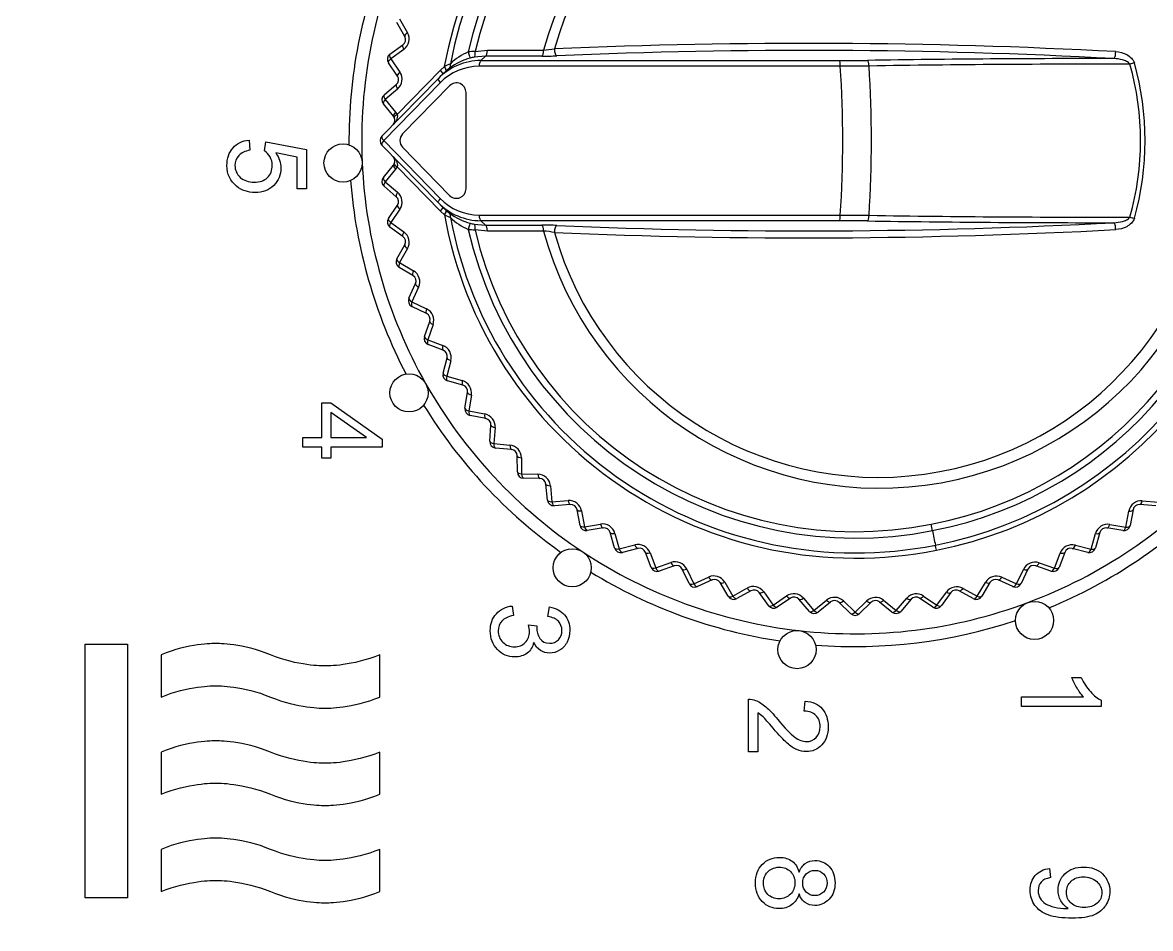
# Model space of a CAD drawing. Header units: millimetres. Extents: x -16130 to 36813, y -8099 to 27484.
# Drawn here: x 31184.71 to 31220.14, y 18324.54 to 18353.02 of the extents above; entities that cross this region are included whole.
import ezdxf

# ---------------------------------------------------------------- set-up
doc = ezdxf.new("R2010")
doc.units = ezdxf.units.MM
doc.header["$LTSCALE"] = 6

# ---------------------------------------------------------------- blocks, each defined once
blk = doc.blocks.new('140.096a')
at = {"color": 0}
for p, q in [((-53.009, 156.451), (-52.97, 156.957)), ((-52.852, 156.874), (-52.89, 156.371)), ((-52.728, 156.16), (-52.233, 156.067)), ((-52.182, 155.931), (-52.681, 156.025)), ((-52.265, 155.43), (-52.182, 155.931)), ((-52.073, 155.838), (-52.154, 155.341)), ((-52.011, 155.116), (-51.526, 154.979)), ((-51.487, 154.84), (-51.976, 154.977)), ((-46.74, 155.156), (-46.543, 155.156)), ((-46.543, 155.156), (-46.543, 152.656)), ((-51.614, 154.349), (-51.487, 154.84)), ((-51.386, 154.737), (-51.511, 154.249)), ((-47.456, 154.234), (-47.456, 154.53)), ((-46.849, 152.656), (-46.849, 154.603)), ((-51.388, 154.013), (-50.916, 153.835)), ((-50.89, 153.693), (-51.365, 153.872)), ((-51.059, 153.214), (-50.89, 153.693)), ((-50.798, 153.582), (-50.965, 153.106)), ((-41.453, 153.54), (-41.165, 153.564)), ((-50.863, 152.86), (-50.409, 152.642)), ((-50.395, 152.498), (-50.853, 152.717)), ((-50.605, 152.035), (-50.395, 152.498)), ((-50.313, 152.379), (-50.521, 151.92)), ((-46.543, 152.656), (-46.849, 152.656)), ((-50.441, 151.666), (-50.007, 151.409)), ((-50.007, 151.264), (-50.444, 151.522)), ((-50.256, 150.821), (-50.007, 151.264)), ((-49.935, 151.139), (-50.182, 150.7)), ((-49.727, 150.001), (-50.14, 150.297)), ((-50.124, 150.439), (-49.715, 150.145)), ((-50.015, 149.582), (-49.727, 150.001)), ((-49.666, 149.87), (-49.95, 149.454)), ((-49.916, 149.19), (-49.534, 148.861)), ((-49.559, 148.719), (-49.945, 149.049)), ((-49.882, 148.326), (-49.559, 148.719)), ((-49.509, 148.583), (-49.828, 148.193)), ((-66.844, 146.944), (-66.851, 147.814)), ((-66.674, 147.869), (-66.666, 146.963)), ((-61.99, 146.963), (-61.982, 147.869)), ((-61.805, 147.814), (-61.812, 146.944)), ((-49.504, 147.427), (-49.859, 147.789)), ((-49.817, 147.927), (-49.465, 147.567)), ((-49.86, 147.063), (-49.504, 147.427)), ((-49.465, 147.287), (-49.817, 146.927)), ((-49.562, 146.135), (-49.884, 146.526)), ((-49.828, 146.66), (-49.509, 146.271)), ((-49.948, 145.804), (-49.562, 146.135)), ((-49.534, 145.992), (-49.916, 145.664)), ((-46.398, 145.831), (-46.714, 145.863)), ((-49.95, 145.399), (-49.666, 144.983)), ((-49.732, 144.853), (-50.018, 145.271)), ((-50.145, 144.557), (-49.732, 144.853)), ((-49.715, 144.708), (-50.124, 144.414)), ((-46.345, 144.375), (-45.122, 144.375)), ((-45.122, 144.375), (-45.122, 144.082)), ((-50.013, 143.591), (-50.262, 144.032)), ((-50.182, 144.154), (-49.935, 143.715)), ((-45.122, 144.082), (-46.77, 144.082)), ((-50.45, 143.332), (-50.013, 143.591)), ((-50.007, 143.445), (-50.441, 143.188)), ((-50.403, 142.358), (-50.612, 142.82)), ((-50.521, 142.933), (-50.313, 142.474)), ((-50.409, 142.212), (-50.863, 141.994)), ((-50.861, 142.138), (-50.403, 142.358)), ((-50.965, 141.747), (-50.798, 141.272)), ((-50.899, 141.164), (-51.067, 141.642)), ((-51.374, 140.985), (-50.899, 141.164)), ((-50.916, 141.018), (-51.388, 140.841)), ((-51.496, 140.018), (-51.622, 140.509)), ((-51.511, 140.604), (-51.386, 140.116)), ((-51.985, 139.881), (-51.496, 140.018)), ((-51.526, 139.874), (-52.011, 139.738)), ((-52.192, 138.928), (-52.274, 139.429)), ((-52.154, 139.513), (-52.073, 139.016)), ((-52.691, 138.835), (-52.192, 138.928)), ((-52.233, 138.787), (-52.728, 138.694)), ((-52.979, 137.904), (-53.018, 138.409)), ((-52.89, 138.482), (-52.852, 137.98)), ((-53.484, 137.854), (-52.979, 137.904)), ((-67.168, 135.878), (-67.169, 137.641)), ((-66.984, 137.592), (-66.985, 135.816)), ((-61.671, 135.816), (-61.673, 137.592)), ((-61.488, 137.641), (-61.488, 135.878)), ((-53.713, 137.519), (-53.719, 137.016)), ((-53.032, 137.766), (-53.533, 137.716)), ((-49.372, 137.777), (-49.671, 137.83)), ((-53.853, 136.951), (-53.847, 137.458)), ((-49.11, 137.165), (-49.077, 137.429)), ((-53.917, 136.818), (-54.421, 136.812)), ((-54.36, 136.946), (-53.853, 136.951)), ((-54.806, 136.078), (-54.756, 136.583)), ((-54.617, 136.632), (-54.667, 136.131)), ((-49.702, 136.654), (-49.403, 136.695)), ((-55.312, 136.117), (-54.806, 136.078)), ((-67.131, 135.488), (-67.168, 135.878)), ((-66.985, 135.816), (-66.952, 135.46)), ((-66.985, 135.816), (-66.844, 135.674)), ((-61.812, 135.674), (-61.671, 135.816)), ((-61.705, 135.46), (-61.671, 135.816)), ((-61.488, 135.878), (-61.526, 135.488)), ((-55.832, 135.292), (-55.738, 135.79)), ((-55.595, 135.826), (-55.688, 135.331)), ((-54.881, 135.951), (-55.384, 135.989)), ((-56.332, 135.375), (-55.832, 135.292)), ((-62.815, 135.205), (-65.842, 135.205)), ((-56.922, 134.598), (-56.785, 135.086)), ((-56.639, 135.11), (-56.775, 134.625)), ((-55.917, 135.171), (-56.414, 135.253)), ((-66.052, 134.69), (-64.538, 133.211)), ((-64.119, 133.211), (-62.605, 134.69)), ((-57.413, 134.724), (-56.922, 134.598)), ((-66.544, 134.404), (-66.658, 134.524)), ((-65.149, 133.043), (-66.544, 134.404)), ((-66.522, 134.578), (-66.418, 134.469)), ((-66.272, 134.326), (-66.418, 134.469)), ((-64.468, 132.563), (-66.272, 134.326)), ((-66.149, 134.397), (-64.328, 132.621)), ((-64.328, 132.621), (-62.507, 134.397)), ((-62.384, 134.326), (-64.188, 132.563)), ((-62.112, 134.404), (-63.508, 133.043)), ((-62.238, 134.469), (-62.384, 134.326)), ((-62.238, 134.469), (-62.134, 134.579)), ((-61.998, 134.524), (-62.112, 134.404)), ((-58.068, 134.002), (-57.889, 134.476)), ((-57.742, 134.486), (-57.92, 134.015)), ((-57.018, 134.485), (-57.506, 134.609)), ((-59.262, 133.507), (-59.043, 133.965)), ((-58.895, 133.961), (-59.113, 133.507)), ((-58.173, 133.897), (-58.649, 134.064)), ((-58.547, 134.17), (-58.068, 134.002)), ((-59.376, 133.412), (-59.835, 133.619)), ((-59.724, 133.717), (-59.262, 133.507)), ((-68.162, 133.119), (-67.72, 133.368)), ((-67.601, 133.28), (-68.04, 133.034)), ((-67.196, 133.251), (-66.9, 132.839)), ((-61.756, 132.839), (-61.461, 133.251)), ((-60.616, 133.034), (-61.055, 133.28)), ((-60.936, 133.368), (-60.494, 133.119)), ((-60.494, 133.119), (-60.236, 133.555)), ((-60.089, 133.539), (-60.346, 133.106)), ((-67.047, 132.813), (-67.341, 133.223)), ((-66.9, 132.839), (-66.482, 133.126)), ((-66.356, 133.049), (-66.772, 132.765)), ((-65.763, 132.632), (-66.091, 133.014)), ((-65.949, 133.055), (-65.619, 132.67)), ((-65.619, 132.67), (-65.227, 132.992)), ((-65.095, 132.927), (-65.484, 132.608)), ((-65.227, 132.992), (-65.149, 133.043)), ((-65.056, 132.952), (-65.095, 132.927)), ((-63.562, 132.927), (-63.601, 132.952)), ((-63.172, 132.608), (-63.562, 132.927)), ((-63.508, 133.043), (-63.429, 132.992)), ((-63.429, 132.992), (-63.037, 132.67)), ((-63.037, 132.67), (-62.707, 133.055)), ((-62.565, 133.014), (-62.894, 132.632)), ((-61.885, 132.765), (-62.301, 133.049)), ((-62.175, 133.126), (-61.756, 132.839)), ((-61.316, 133.223), (-61.61, 132.813)), ((-56.084, 130.956), (-54.943, 132.575)), ((-54.943, 132.575), (-54.692, 132.575)), ((-54.692, 132.575), (-54.692, 130.956)), ((-46.842, 132.496), (-48.17, 132.496)), ((-43.784, 132.496), (-45.112, 132.496)), ((-40.726, 132.496), (-42.054, 132.496)), ((-54.999, 132.083), (-55.783, 130.956)), ((-54.999, 130.956), (-54.999, 132.083)), ((-56.084, 130.673), (-56.084, 130.956)), ((-55.783, 130.956), (-54.999, 130.956)), ((-54.692, 130.956), (-54.353, 130.956)), ((-54.353, 130.956), (-54.353, 130.673)), ((-54.999, 130.673), (-56.084, 130.673)), ((-54.999, 130.075), (-54.999, 130.673)), ((-54.692, 130.673), (-54.692, 130.075)), ((-54.353, 130.673), (-54.692, 130.673)), ((-64.292, 128.914), (-64.052, 130.194)), ((-64.052, 130.194), (-62.815, 130.194)), ((-62.815, 130.194), (-62.815, 129.901)), ((-54.692, 130.075), (-54.999, 130.075)), ((-63.809, 129.901), (-63.941, 129.23)), ((-62.815, 129.901), (-63.809, 129.901)), ((-64.006, 128.874), (-64.292, 128.914)), ((-64.345, 128.388), (-64.024, 128.414)), ((-48.17, 125.623), (-46.842, 125.623)), ((-45.112, 125.623), (-43.784, 125.623)), ((-42.054, 125.623), (-40.726, 125.623)), ((-48.506, 124.565), (-40.525, 124.565)), ((-48.506, 123.237), (-48.506, 124.565)), ((-40.525, 124.565), (-40.525, 123.237)), ((-40.525, 123.237), (-48.506, 123.237))]:
    blk.add_line(p, q, dxfattribs=at)
for centre in [(-49.248, 153.065), (-48.332, 145.604), (-50.903, 138.541), (-56.4, 133.414), (-63.626, 131.342)]:
    blk.add_circle(centre, 0.6, dxfattribs=at)
for centre, radius, start, end in [((7.482, -893.306), 1062.981, 90.89395, 99.283434), ((-64.322, 147.442), 13.128, 90.0429, 259.7499), ((-64.333, 147.444), 13.126, 11.1596, 89.977), ((-64.322, 147.449), 12.964, 90.0451, 259.2353), ((-64.334, 147.45), 12.962, 11.1277, 89.9755), ((-64.309, 147.463), 12.509, 90.0888, 257.0271), ((-64.343, 147.469), 12.502, 11.0002, 89.9327), ((-64.31, 147.465), 12.304, 90.086, 256.7477), ((-64.342, 147.471), 12.298, 10.993, 89.9341), ((-64.319, 148.195), 10.932, 90.0469, 254.8925), ((-64.337, 148.196), 10.932, 285.1063, 89.9543), ((-64.328, 147.427), 15.5, 20.5, 47.5), ((-64.328, 147.427), 15.9, 22.5259, 45.4741), ((-64.344, 148.151), 10.566, 89.9152, 254.2413), ((-64.312, 148.151), 10.566, 285.7566, 90.087), ((-64.328, 147.577), 8.964, 74.1987, 105.8013), ((-64.328, 147.62), 8.777, 74.1212, 105.8788), ((-52.607, 156.421), 0.403, 175.6296, 259.3662), ((-52.691, 156.356), 0.2, 175.665, 259.335), ((376.811, 154.958), 443.542, 179.85727, 180.91577), ((-505.467, 154.958), 443.542, 359.08423, 0.14273), ((-52.27, 155.87), 0.2, 350.665, 79.335), ((115.057, 145.881), 182.442, 176.94107, 182.48171), ((115.19, 145.89), 182.354, 176.96056, 182.46297), ((378.317, 154.891), 445.224, 179.91397, 180.91072), ((-506.974, 154.891), 445.224, 359.08928, 0.08603), ((-242.815, 145.895), 181.323, 357.52139, 3.05509), ((-244.747, 145.876), 183.474, 357.53389, 3.04333), ((-51.868, 155.365), 0.402, 170.6029, 254.3853), ((-51.957, 155.308), 0.2, 170.665, 254.335), ((-51.58, 154.787), 0.2, 345.665, 74.335), ((-51.224, 154.248), 0.402, 165.5792, 249.3994), ((-51.317, 154.2), 0.2, 165.665, 249.335), ((-50.987, 153.648), 0.2, 340.665, 69.335), ((-50.68, 153.08), 0.402, 160.5586, 244.4082), ((-50.776, 153.04), 0.2, 160.665, 244.335), ((-64.328, 147.427), 15.5, 353.5, 20.5), ((-50.496, 152.461), 0.2, 335.665, 64.335), ((-64.328, 147.427), 15.9, 355.5259, 18.4741), ((-50.239, 151.869), 0.402, 155.5353, 239.4179), ((-50.339, 151.838), 0.2, 155.665, 239.335), ((-50.109, 151.237), 0.2, 330.665, 59.335), ((-49.906, 150.623), 0.402, 150.5172, 234.4205), ((-50.007, 150.602), 0.2, 150.665, 234.335), ((-64.328, 147.438), 13.122, 280.228, 11.1898), ((-64.329, 147.445), 12.959, 280.745, 11.1548), ((-58.844, 182.454), 33.295, 281.7391, 282.5394), ((-45.495, 120.162), 30.411, 101.3038, 101.6109), ((-49.831, 149.983), 0.2, 325.665, 54.335), ((-64.33, 147.451), 12.493, 282.9076, 11.0949), ((-64.33, 147.454), 12.29, 283.1925, 11.0818), ((-44.485, 110.447), 40.131, 100.8954, 101.1857), ((-49.684, 149.354), 0.402, 145.505, 229.4157), ((-49.785, 149.341), 0.2, 145.665, 229.335), ((-49.664, 148.71), 0.2, 320.665, 49.335), ((-49.572, 148.07), 0.402, 140.4988, 224.4032), ((-49.674, 148.067), 0.2, 140.665, 224.335), ((-64.328, 110.351), 37.591, 86.4215, 93.5785), ((-49.608, 147.427), 0.2, 315.665, 44.335), ((-49.573, 146.782), 0.402, 135.4924, 219.3986), ((-64.328, 111.847), 35.194, 86.1909, 93.8091), ((-49.674, 146.787), 0.2, 135.665, 219.335), ((-49.664, 146.144), 0.2, 310.665, 39.335), ((-64.328, 147.427), 15.5, 326.5, 353.5), ((-49.687, 145.498), 0.402, 130.499, 214.3912), ((-49.785, 145.512), 0.2, 130.665, 214.335), ((-64.328, 147.427), 15.9, 328.5259, 351.4741), ((-49.831, 144.871), 0.2, 305.665, 34.335), ((-49.912, 144.23), 0.402, 125.5089, 209.3834), ((-50.007, 144.252), 0.2, 125.665, 209.335), ((-50.109, 143.617), 0.2, 300.665, 29.335), ((-50.246, 142.986), 0.402, 120.5188, 204.3775), ((-50.339, 143.016), 0.2, 120.665, 204.335), ((-50.496, 142.392), 0.2, 295.665, 24.335), ((-50.688, 141.776), 0.402, 115.5312, 199.3712), ((-50.776, 141.813), 0.2, 115.665, 199.335), ((-50.987, 141.206), 0.2, 290.665, 19.335), ((-51.233, 140.609), 0.402, 110.5414, 194.3685), ((-51.317, 140.654), 0.2, 110.665, 194.335), ((-51.58, 140.067), 0.2, 285.665, 14.335), ((-51.878, 139.494), 0.402, 105.5531, 189.3655), ((-51.957, 139.545), 0.2, 105.665, 189.335), ((-52.27, 138.983), 0.2, 280.665, 9.335), ((-64.328, 147.427), 15.5, 299.5, 326.5), ((-52.617, 138.44), 0.402, 100.5621, 184.3661), ((-52.691, 138.497), 0.2, 100.665, 184.335), ((-72.03, 137.173), 4.884, 5.4932, 9.525), ((-76.592, 137.593), 9.608, 359.9886, 2.7462), ((-52.065, 137.593), 9.608, 177.2538, 180.0114), ((-56.627, 137.174), 4.883, 170.4746, 174.5072), ((-64.328, 147.427), 15.9, 301.5259, 324.4741), ((-53.445, 137.454), 0.402, 95.571, 179.3669), ((-53.052, 137.965), 0.2, 275.665, 4.335), ((-53.514, 137.517), 0.2, 95.665, 179.335), ((-54.356, 136.544), 0.402, 90.5781, 174.3701), ((-54.418, 136.612), 0.2, 90.665, 174.335), ((-53.919, 137.018), 0.2, 270.665, 359.335), ((-55.343, 135.716), 0.402, 85.5836, 169.3742), ((-54.866, 136.15), 0.2, 265.665, 354.335), ((-55.399, 135.789), 0.2, 85.665, 169.335), ((-63.726, 135.594), 3.406, 181.77, 185.3895), ((-65.567, 135.726), 1.41, 190.8904, 195.9949), ((-64.956, 135.68), 1.889, 180.1834, 225.7929), ((-64.966, 135.618), 1.701, 180.0432, 225.8986), ((-63.693, 135.619), 1.703, 314.1362, 359.922), ((-63.7, 135.68), 1.888, 314.1958, 359.828), ((-63.09, 135.727), 1.411, 344.0062, 349.1083), ((-64.93, 135.593), 3.406, 354.6107, 358.2308), ((-56.398, 134.978), 0.402, 80.5884, 164.3789), ((-65.398, 136.016), 1.873, 203.3631, 224.0984), ((-64.963, 135.881), 2.034, 195.4803, 215.8672), ((-65.842, 134.905), 0.3, 90, 225.665), ((-62.815, 134.905), 0.3, 314.335, 90), ((-63.694, 135.881), 2.034, 324.1393, 344.5206), ((-63.257, 136.016), 1.872, 315.9055, 336.643), ((-56.447, 135.056), 0.2, 80.665, 164.335), ((-55.885, 135.369), 0.2, 260.665, 349.335), ((-64.382, 135.659), 2.543, 201.8426, 206.5114), ((-65.243, 135.697), 1.699, 216.3934, 221.184), ((-63.413, 135.697), 1.698, 318.8262, 323.6151), ((-64.281, 135.663), 2.551, 333.4969, 338.1499), ((-57.513, 134.335), 0.402, 75.5905, 159.3853), ((-57.555, 134.416), 0.2, 75.665, 159.335), ((-56.968, 134.679), 0.2, 255.665, 344.335), ((-58.68, 133.791), 0.402, 70.5932, 154.3902), ((-58.715, 133.875), 0.2, 70.665, 154.335), ((-58.107, 134.086), 0.2, 250.665, 339.335), ((-64.328, 147.427), 15.5, 272.5, 299.5), ((-59.89, 133.351), 0.402, 65.5929, 149.397), ((-59.917, 133.437), 0.2, 65.665, 149.335), ((-64.328, 147.427), 15.5, 245.5, 272.5), ((-67.523, 133.017), 0.402, 35.5989, 119.4064), ((-67.503, 133.106), 0.2, 35.665, 119.335), ((-64.328, 147.427), 15.9, 274.5259, 297.4741), ((-61.134, 133.017), 0.402, 60.5936, 144.4011), ((-61.153, 133.106), 0.2, 60.665, 144.335), ((-59.294, 133.594), 0.2, 245.665, 334.335), ((-66.255, 132.794), 0.402, 40.5945, 124.4073), ((-66.243, 132.884), 0.2, 40.665, 124.335), ((-64.968, 132.772), 0.2, 45.665, 116.0334), ((-64.328, 133.426), 0.3, 225.665, 314.335), ((-63.688, 132.772), 0.2, 63.9666, 134.335), ((-62.402, 132.794), 0.402, 55.5927, 139.4055), ((-62.414, 132.884), 0.2, 55.665, 139.335), ((-60.518, 133.208), 0.2, 240.665, 329.335), ((-64.328, 147.427), 15.9, 247.5259, 270.4741), ((-66.884, 132.93), 0.2, 215.665, 304.335), ((-65.611, 132.762), 0.2, 220.665, 309.335), ((-64.328, 132.706), 0.2, 225.665, 314.335), ((-63.045, 132.762), 0.2, 230.665, 319.335), ((-61.772, 132.93), 0.2, 235.665, 324.335), ((-82.4, 70), 52.965, 312.5803, 134.5292)]:
    blk.add_arc(centre, radius, start, end, dxfattribs=at)
for centre, major_axis, ratio, start_param, end_param in [((-53.09, 156.387), (0.199, -0.015), 0.383011, 0, 1.180083), ((-66.753, 156.148), (0.054, -0.193), 0.006121, 4.428003, 5.172515), ((-61.904, 156.148), (-0.054, -0.193), 0.006121, 1.11067, 1.855183), ((-52.765, 155.963), (0.037, 0.197), 0.382684, 5.103278, 6.283185), ((-52.27, 155.87), (0.037, 0.197), 0.404105, 5.104716, 6.283185), ((-52.27, 155.87), (0.197, -0.032), 0.404257, 0, 1.178647), ((-67.106, 155.567), (0.2, -0.012), 0.244188, 0.085015, 1.679586), ((-61.55, 155.567), (-0.2, -0.012), 0.244188, 4.6036, 6.19817), ((-52.352, 155.373), (0.197, -0.032), 0.382671, 0, 1.180331), ((-52.065, 154.923), (0.054, 0.193), 0.382263, 5.102813, 6.283185), ((-51.58, 154.787), (0.054, 0.193), 0.404324, 5.105042, 6.283185), ((-51.58, 154.787), (0.194, -0.05), 0.404608, 0, 1.178475), ((-51.705, 154.299), (0.194, -0.05), 0.381876, 0, 1.180851), ((-51.458, 153.826), (0.071, 0.187), 0.381582, 5.101793, 6.283185), ((-50.987, 153.648), (0.071, 0.187), 0.404148, 5.104677, 6.283185), ((-50.987, 153.648), (0.189, -0.066), 0.404225, 0, 1.178599), ((-51.154, 153.173), (0.189, -0.066), 0.380357, 0, 1.181508), ((-50.95, 152.68), (0.087, 0.18), 0.380726, 5.099981, 6.283185), ((-50.496, 152.461), (0.087, 0.18), 0.403521, 5.103464, 6.283185), ((-50.496, 152.461), (0.182, -0.082), 0.402946, 0, 1.179051), ((-50.703, 152.002), (0.182, -0.082), 0.378162, 0, 1.182492), ((-50.543, 151.494), (0.102, 0.172), 0.379203, 5.097767, 6.283185), ((-50.109, 151.237), (0.102, 0.172), 0.401883, 5.101819, 6.283185), ((-50.109, 151.237), (0.174, -0.098), 0.4011, 0, 1.180455), ((-50.356, 150.798), (0.174, -0.098), 0.375576, 0, 1.184302), ((-50.241, 150.277), (0.117, 0.162), 0.37686, 5.095105, 6.283185), ((-49.831, 149.983), (0.117, 0.162), 0.399211, 5.099499, 6.283185), ((-49.831, 149.983), (0.165, -0.113), 0.398449, 0, 1.182801), ((-50.116, 149.567), (0.165, -0.113), 0.372311, 0, 1.186818), ((-50.046, 149.038), (0.13, 0.152), 0.373822, 5.091698, 6.283185), ((-49.664, 148.71), (0.13, 0.152), 0.395607, 5.096197, 6.283185), ((-49.664, 148.71), (0.155, -0.127), 0.394709, 0, 1.185949), ((-49.983, 148.32), (0.155, -0.127), 0.368114, 0, 1.189898), ((-66.652, 147.812), (-0.2, -0.003), 0.288781, 4.820439, 6.182188), ((-62.004, 147.812), (0.2, -0.003), 0.288781, 0.100997, 1.462746), ((-49.96, 147.787), (0.143, 0.14), 0.370212, 5.087307, 6.283185), ((-49.608, 147.427), (0.143, 0.14), 0.391172, 5.091674, 6.283185), ((-49.608, 147.427), (0.143, -0.14), 0.389667, 0, 1.189777), ((-49.96, 147.066), (0.143, -0.14), 0.363029, 0, 1.193608), ((-66.645, 146.942), (-0.2, 0), 0.105182, 4.8178, 6.184875), ((-62.011, 146.942), (0.2, 0), 0.105182, 0.098311, 1.465385), ((-49.983, 146.533), (0.155, 0.127), 0.365728, 5.082582, 6.283185), ((-49.664, 146.144), (0.155, 0.127), 0.385841, 5.086896, 6.283185), ((-49.664, 146.144), (0.13, -0.152), 0.384269, 0, 1.194486), ((-50.046, 145.816), (0.13, -0.152), 0.358196, 0, 1.198114), ((-50.116, 145.287), (0.165, 0.113), 0.360866, 5.078109, 6.283185), ((-49.831, 144.871), (0.165, 0.113), 0.380389, 5.082096, 6.283185), ((-49.831, 144.871), (0.117, -0.162), 0.378851, 0, 1.199334), ((-50.241, 144.577), (0.117, -0.162), 0.353404, 0, 1.202633), ((-50.356, 144.056), (0.174, 0.098), 0.35611, 5.073669, 6.283185), ((-50.109, 143.617), (0.174, 0.098), 0.375071, 5.077332, 6.283185), ((-50.109, 143.617), (0.102, -0.172), 0.373504, 0, 1.204071), ((-50.543, 143.36), (0.102, -0.172), 0.348842, 0, 1.207113), ((-50.703, 142.851), (0.182, 0.082), 0.351393, 5.06953, 6.283185), ((-50.496, 142.392), (0.182, 0.082), 0.36988, 5.072847, 6.283185), ((-50.95, 142.174), (0.087, -0.18), 0.34455, 0, 1.211459), ((-50.496, 142.392), (0.087, -0.18), 0.368462, 0, 1.208735), ((-51.154, 141.681), (0.189, 0.066), 0.346968, 5.065578, 6.283185), ((-50.987, 141.206), (0.071, -0.187), 0.363679, 0, 1.213038), ((-50.987, 141.206), (0.189, 0.066), 0.365088, 5.06856, 6.283185), ((-51.458, 141.028), (0.071, -0.187), 0.340564, 0, 1.21552), ((-51.705, 140.555), (0.194, 0.05), 0.342778, 5.062032, 6.283185), ((-51.58, 140.067), (0.054, -0.193), 0.359405, 0, 1.2171), ((-51.58, 140.067), (0.194, 0.05), 0.360603, 5.06474, 6.283185), ((-52.065, 139.931), (0.054, -0.193), 0.337017, 0, 1.219352), ((-52.352, 139.481), (0.197, 0.032), 0.33897, 5.058805, 6.283185), ((-52.27, 138.983), (0.037, -0.197), 0.355513, 0, 1.220673), ((-52.27, 138.983), (0.197, 0.032), 0.356652, 5.061237, 6.283185), ((-52.765, 138.89), (0.037, -0.197), 0.333809, 0, 1.222747), ((-53.09, 138.467), (0.199, 0.015), 0.335557, 5.055993, 6.283185), ((-67.194, 138.05), (0.2, 0.01), 0.338169, 4.599218, 6.199118), ((-61.462, 138.05), (-0.2, 0.01), 0.338169, 0.084067, 1.683967), ((-53.553, 137.915), (0.02, -0.199), 0.331118, 0, 1.225845), ((-53.052, 137.965), (0.02, -0.199), 0.352206, 0, 1.223881), ((-53.052, 137.965), (0.199, 0.015), 0.353133, 5.05827, 6.283185), ((-67.183, 137.587), (0.2, 0), 0.269335, 0.08311, 1.498205), ((-61.473, 137.587), (-0.2, 0), 0.269335, 4.78498, 6.200075), ((-53.913, 137.522), (0.2, -0.002), 0.332533, 5.053604, 6.283185), ((-54.423, 137.012), (0.002, -0.2), 0.328774, 0, 1.228452), ((-53.919, 137.018), (0.002, -0.2), 0.349362, 0, 1.226587), ((-53.919, 137.018), (0.2, -0.002), 0.350163, 5.055707, 6.283185), ((-54.816, 136.652), (0.199, -0.02), 0.330006, 5.05157, 6.283185), ((-55.368, 136.188), (-0.015, -0.199), 0.326936, 0, 1.230716), ((-54.866, 136.15), (-0.015, -0.199), 0.347059, 0, 1.228836), ((-54.866, 136.15), (0.199, -0.02), 0.347704, 5.053633, 6.283185), ((-67.184, 135.811), (0.2, 0), 0.337783, 0.082963, 1.490262), ((-61.472, 135.811), (-0.2, 0), 0.337783, 4.792923, 6.200222), ((-55.792, 135.864), (0.197, -0.037), 0.327835, 5.050004, 6.283185), ((-67.147, 135.418), (0.196, 0.038), 0.333602, 0.064954, 1.424411), ((-66.645, 135.68), (-0.2, 0), 0.317618, 0.09829, 1.465302), ((-62.011, 135.68), (0.2, 0), 0.317618, 4.817883, 6.184896), ((-61.509, 135.418), (-0.196, 0.038), 0.333602, 4.858774, 6.218231), ((-56.382, 135.45), (-0.032, -0.197), 0.325443, 0, 1.232527), ((-67.115, 135.284), (0.192, 0.055), 0.044549, 4.686444, 6.227896), ((-61.542, 135.284), (-0.192, 0.055), 0.044552, 0.055289, 1.596756), ((-56.832, 135.164), (0.193, -0.054), 0.326169, 5.048722, 6.283185), ((-55.885, 135.369), (-0.032, -0.197), 0.345262, 0, 1.230662), ((-55.885, 135.369), (0.197, -0.037), 0.345718, 5.052018, 6.283185), ((-66.77, 134.569), (0.161, 0.118), 0.594382, 0.020266, 1.002815), ((-61.886, 134.569), (-0.161, 0.118), 0.594508, 5.280008, 6.2629), ((-57.456, 134.803), (-0.05, -0.194), 0.324355, 0, 1.23396), ((-66.672, 134.446), (0.151, 0.132), 0.259149, 0.008566, 1.258165), ((-66.558, 134.325), (0.14, 0.143), 0.240111, 0, 1.237585), ((-66.133, 134.469), (0.14, 0.143), 0.204417, 3.141593, 4.391058), ((-62.524, 134.469), (-0.14, 0.143), 0.204417, 1.892128, 3.141593), ((-62.099, 134.325), (-0.14, 0.143), 0.240111, 5.0456, 6.283185), ((-61.984, 134.447), (-0.151, 0.132), 0.259191, 5.02497, 6.274599), ((-57.929, 134.557), (0.187, -0.071), 0.324818, 5.047867, 6.283185), ((-56.968, 134.679), (-0.05, -0.194), 0.343879, 0, 1.231991), ((-56.968, 134.679), (0.193, -0.054), 0.344265, 5.050767, 6.283185), ((-59.075, 134.048), (0.18, -0.087), 0.323896, 5.047225, 6.283185), ((-58.582, 134.252), (-0.066, -0.189), 0.323601, 0, 1.235053), ((-58.107, 134.086), (-0.066, -0.189), 0.342978, 0, 1.233013), ((-58.107, 134.086), (0.187, -0.071), 0.343165, 5.049966, 6.283185), ((-59.752, 133.802), (-0.082, -0.182), 0.323087, 0, 1.235763), ((-67.699, 133.455), (0.098, -0.174), 0.322856, 5.046916, 6.283185), ((-67.178, 133.339), (-0.162, -0.117), 0.322869, 0, 1.236478), ((-61.478, 133.339), (0.162, -0.117), 0.322869, 5.046707, 6.283185), ((-60.957, 133.455), (-0.098, -0.174), 0.322856, 0, 1.236269), ((-60.261, 133.641), (0.172, -0.102), 0.323243, 5.046892, 6.283185), ((-59.294, 133.594), (-0.082, -0.182), 0.342347, 0, 1.233597), ((-59.294, 133.594), (0.18, -0.087), 0.342525, 5.049392, 6.283185), ((-66.468, 133.214), (0.113, -0.165), 0.3227, 5.046721, 6.283185), ((-65.939, 133.144), (-0.152, -0.13), 0.322717, 0, 1.236546), ((-65.222, 133.082), (0.127, -0.155), 0.322713, 5.046601, 6.283185), ((-65.144, 133.132), (0.088, -0.18), 0.236695, 5.111488, 6.283185), ((-63.513, 133.132), (-0.088, -0.18), 0.236695, 0, 1.171697), ((-63.435, 133.082), (-0.127, -0.155), 0.322713, 0, 1.236585), ((-62.717, 133.144), (0.152, -0.13), 0.322717, 5.046639, 6.283185), ((-62.188, 133.214), (-0.113, -0.165), 0.3227, 0, 1.236465), ((-60.518, 133.208), (-0.098, -0.174), 0.342087, 0, 1.233994), ((-60.518, 133.208), (0.172, -0.102), 0.342107, 5.049169, 6.283185), ((-66.884, 132.93), (-0.162, -0.117), 0.341987, 0, 1.234148), ((-66.884, 132.93), (0.113, -0.165), 0.341944, 5.049085, 6.283185), ((-65.611, 132.762), (-0.152, -0.13), 0.341952, 0, 1.23411), ((-65.611, 132.762), (0.127, -0.155), 0.341978, 5.049047, 6.283185), ((-64.328, 132.706), (0.14, 0.143), 0.314574, 3.141593, 4.400908), ((-64.328, 132.706), (-0.14, 0.143), 0.314574, 1.882278, 3.141593), ((-63.045, 132.762), (-0.127, -0.155), 0.341978, 0, 1.234139), ((-63.045, 132.762), (0.152, -0.13), 0.341952, 5.049075, 6.283185), ((-61.772, 132.93), (-0.113, -0.165), 0.341944, 0, 1.234101), ((-61.772, 132.93), (0.162, -0.117), 0.341987, 5.049037, 6.283185)]:
    blk.add_ellipse(centre, major_axis=major_axis, ratio=ratio, start_param=start_param, end_param=end_param, dxfattribs=at)
blk.add_open_spline([(-163.666, 153.667), (-112.552, 161.77), (-60.845, 165.919), (-9.093, 166.058)], degree=3, dxfattribs=at)
for points, knots in [([(-67.125, 155.617), (-67.117, 155.737), (-67.089, 155.854), (-67.005, 156.014), (-66.969, 156.065), (-66.882, 156.15), (-66.829, 156.185), (-66.769, 156.202)], [0, 0, 0, 0, 0.5, 0.5, 0.75, 0.75, 1, 1, 1, 1]), ([(-66.73, 156.062), (-66.771, 156.041), (-66.797, 156.001), (-66.84, 155.919), (-66.855, 155.875), (-66.892, 155.743), (-66.903, 155.651), (-66.907, 155.559)], [0, 0, 0, 0, 0.25, 0.25, 0.5, 0.5, 1, 1, 1, 1]), ([(-61.75, 155.559), (-61.753, 155.651), (-61.765, 155.742), (-61.801, 155.875), (-61.816, 155.919), (-61.859, 156), (-61.885, 156.041), (-61.927, 156.062)], [0, 0, 0, 0, 0.5, 0.5, 0.75, 0.75, 1, 1, 1, 1]), ([(-61.887, 156.202), (-61.827, 156.185), (-61.775, 156.15), (-61.688, 156.065), (-61.652, 156.015), (-61.568, 155.855), (-61.539, 155.737), (-61.532, 155.617)], [0, 0, 0, 0, 0.25, 0.25, 0.5, 0.5, 1, 1, 1, 1]), ([(-40.192, 154.126), (-40.251, 154.029), (-40.334, 153.951), (-40.438, 153.891), (-40.541, 153.831), (-40.654, 153.802), (-40.776, 153.803), (-40.978, 153.806), (-41.149, 153.876), (-41.429, 154.169), (-41.499, 154.363), (-41.499, 154.851), (-41.426, 155.052), (-41.281, 155.203), (-41.135, 155.355), (-40.95, 155.429), (-40.731, 155.431), (-40.571, 155.432), (-40.425, 155.387), (-40.293, 155.301), (-40.162, 155.215), (-40.062, 155.094), (-39.993, 154.934), (-39.926, 154.776), (-39.891, 154.547), (-39.891, 153.933), (-39.925, 153.684), (-39.992, 153.499), (-40.058, 153.314), (-40.161, 153.173), (-40.294, 153.076), (-40.428, 152.978), (-40.586, 152.931), (-40.957, 152.931), (-41.113, 152.985), (-41.235, 153.09), (-41.356, 153.195), (-41.429, 153.346), (-41.453, 153.54)], [0, 0, 0, 0, 0.045035, 0.045035, 0.045035, 0.091501, 0.091501, 0.091501, 0.172196, 0.172196, 0.252892, 0.252892, 0.335768, 0.335768, 0.335768, 0.416161, 0.416161, 0.416161, 0.476991, 0.476991, 0.476991, 0.539996, 0.539996, 0.539996, 0.633863, 0.633863, 0.731282, 0.731282, 0.731282, 0.800591, 0.800591, 0.800591, 0.865023, 0.865023, 0.932938, 0.932938, 0.932938, 1, 1, 1, 1]), ([(-47.456, 154.53), (-47.288, 154.61), (-47.139, 154.707), (-46.884, 154.936), (-46.793, 155.046), (-46.74, 155.156)], [0, 0, 0, 0, 0.5, 0.5, 1, 1, 1, 1]), ([(-40.226, 154.62), (-40.226, 154.791), (-40.272, 154.928), (-40.361, 155.03), (-40.451, 155.133), (-40.563, 155.182), (-40.828, 155.182), (-40.944, 155.126), (-41.042, 155.019), (-41.141, 154.91), (-41.19, 154.768), (-41.19, 154.438), (-41.142, 154.313), (-40.957, 154.117), (-40.84, 154.069), (-40.563, 154.069), (-40.449, 154.117), (-40.27, 154.313), (-40.226, 154.448), (-40.226, 154.62)], [0, 0, 0, 0, 0.133796, 0.133796, 0.133796, 0.248852, 0.248852, 0.368223, 0.368223, 0.368223, 0.505901, 0.505901, 0.629426, 0.629426, 0.752951, 0.752951, 0.876475, 0.876475, 1, 1, 1, 1]), ([(-46.849, 154.603), (-46.922, 154.532), (-47.018, 154.462), (-47.137, 154.393), (-47.257, 154.323), (-47.362, 154.269), (-47.456, 154.234)], [0, 0, 0, 0, 0.500145, 0.500145, 0.500145, 1, 1, 1, 1]), ([(-41.165, 153.564), (-41.141, 153.429), (-41.094, 153.331), (-41.025, 153.271), (-40.955, 153.209), (-40.867, 153.18), (-40.667, 153.18), (-40.586, 153.201), (-40.516, 153.242), (-40.445, 153.283), (-40.389, 153.341), (-40.345, 153.411), (-40.3, 153.482), (-40.265, 153.577), (-40.234, 153.697), (-40.203, 153.817), (-40.19, 153.94), (-40.19, 154.078), (-40.19, 154.098), (-40.192, 154.126)], [0, 0, 0, 0, 0.178241, 0.178241, 0.178241, 0.334948, 0.334948, 0.470286, 0.470286, 0.470286, 0.601212, 0.601212, 0.601212, 0.767348, 0.767348, 0.767348, 0.978103, 0.978103, 1, 1, 1, 1]), ([(-66.844, 135.674), (-66.844, 137.494), (-66.844, 139.345), (-66.844, 142.168), (-66.844, 143.116), (-66.844, 145.03), (-66.844, 145.99), (-66.844, 146.944)], [0, 0, 0, 0, 0.5, 0.5, 0.75, 0.75, 1, 1, 1, 1]), ([(-66.666, 146.963), (-66.666, 146.005), (-66.666, 145.047), (-66.666, 143.128), (-66.666, 142.164), (-66.666, 139.308), (-66.666, 137.443), (-66.666, 135.617)], [0, 0, 0, 0, 0.25, 0.25, 0.5, 0.5, 1, 1, 1, 1]), ([(-61.99, 135.617), (-61.99, 136.53), (-61.99, 137.455), (-61.99, 139.33), (-61.99, 140.282), (-61.99, 143.139), (-61.99, 145.048), (-61.99, 146.963)], [0, 0, 0, 0, 0.25, 0.25, 0.5, 0.5, 1, 1, 1, 1]), ([(-61.812, 146.944), (-61.812, 145.036), (-61.812, 143.141), (-61.812, 140.317), (-61.812, 139.379), (-61.812, 137.51), (-61.812, 136.584), (-61.812, 135.674)], [0, 0, 0, 0, 0.5, 0.5, 0.75, 0.75, 1, 1, 1, 1]), ([(-41.333, 145.669), (-41.459, 145.715), (-41.551, 145.78), (-41.613, 145.864), (-41.674, 145.948), (-41.703, 146.05), (-41.703, 146.345), (-41.639, 146.494), (-41.511, 146.616), (-41.384, 146.737), (-41.213, 146.797), (-41.001, 146.799), (-40.786, 146.8), (-40.615, 146.735), (-40.355, 146.488), (-40.29, 146.336), (-40.29, 146.045), (-40.319, 145.947), (-40.379, 145.863), (-40.438, 145.78), (-40.529, 145.715), (-40.651, 145.669)], [0, 0, 0, 0, 0.100432, 0.100432, 0.100432, 0.195492, 0.195492, 0.339403, 0.339403, 0.339403, 0.500159, 0.500159, 0.500159, 0.652166, 0.652166, 0.804173, 0.804173, 0.901792, 0.901792, 0.901792, 1, 1, 1, 1]), ([(-46.714, 145.863), (-46.692, 146.096), (-46.611, 146.275), (-46.33, 146.52), (-46.14, 146.581), (-45.903, 146.582), (-45.663, 146.584), (-45.475, 146.515), (-45.334, 146.382), (-45.194, 146.251), (-45.126, 146.086), (-45.126, 145.792), (-45.146, 145.692), (-45.228, 145.5), (-45.296, 145.399), (-45.39, 145.292), (-45.484, 145.185), (-45.642, 145.04), (-45.862, 144.855), (-46.045, 144.701), (-46.163, 144.595), (-46.216, 144.541), (-46.268, 144.487), (-46.31, 144.432), (-46.345, 144.375)], [0, 0, 0, 0, 0.138421, 0.138421, 0.276841, 0.276841, 0.276841, 0.418179, 0.418179, 0.418179, 0.556374, 0.556374, 0.626643, 0.626643, 0.696911, 0.696911, 0.696911, 0.84382, 0.84382, 0.84382, 0.951984, 0.951984, 0.951984, 1, 1, 1, 1]), ([(-41.393, 146.177), (-41.393, 146.061), (-41.356, 145.967), (-41.21, 145.82), (-41.112, 145.785), (-40.877, 145.785), (-40.783, 145.82), (-40.71, 145.894), (-40.637, 145.966), (-40.599, 146.055), (-40.599, 146.27), (-40.637, 146.362), (-40.713, 146.437), (-40.789, 146.511), (-40.882, 146.55), (-41.112, 146.55), (-41.206, 146.514), (-41.356, 146.367), (-41.393, 146.279), (-41.393, 146.177)], [0, 0, 0, 0, 0.12845, 0.12845, 0.2569, 0.2569, 0.38183, 0.38183, 0.38183, 0.502491, 0.502491, 0.626864, 0.626864, 0.626864, 0.750069, 0.750069, 0.875035, 0.875035, 1, 1, 1, 1]), ([(-46.77, 144.082), (-46.772, 144.155), (-46.76, 144.226), (-46.734, 144.296), (-46.692, 144.406), (-46.625, 144.518), (-46.532, 144.627), (-46.439, 144.736), (-46.305, 144.86), (-46.132, 145.002), (-45.862, 145.224), (-45.68, 145.401), (-45.488, 145.659), (-45.44, 145.782), (-45.44, 146.02), (-45.483, 146.121), (-45.571, 146.205), (-45.657, 146.288), (-45.771, 146.329), (-46.057, 146.329), (-46.176, 146.285), (-46.264, 146.197), (-46.352, 146.108), (-46.398, 145.987), (-46.398, 145.831)], [0, 0, 0, 0, 0.056983, 0.056983, 0.056983, 0.158837, 0.158837, 0.158837, 0.302585, 0.302585, 0.302585, 0.4328, 0.4328, 0.563014, 0.563014, 0.696897, 0.696897, 0.696897, 0.793262, 0.793262, 0.895363, 0.895363, 0.895363, 1, 1, 1, 1]), ([(-40.651, 145.669), (-40.502, 145.62), (-40.386, 145.54), (-40.23, 145.322), (-40.191, 145.192), (-40.191, 144.831), (-40.264, 144.655), (-40.412, 144.513), (-40.561, 144.371), (-40.755, 144.299), (-41.237, 144.299), (-41.433, 144.37), (-41.729, 144.657), (-41.802, 144.836), (-41.802, 145.208), (-41.761, 145.342), (-41.599, 145.557), (-41.483, 145.63), (-41.333, 145.669)], [0, 0, 0, 0, 0.101693, 0.101693, 0.203385, 0.203385, 0.344443, 0.344443, 0.344443, 0.490246, 0.490246, 0.636049, 0.636049, 0.781852, 0.781852, 0.890926, 0.890926, 1, 1, 1, 1]), ([(-41.493, 145.047), (-41.493, 144.963), (-41.473, 144.88), (-41.433, 144.8), (-41.391, 144.72), (-41.332, 144.657), (-41.172, 144.569), (-41.086, 144.548), (-40.85, 144.548), (-40.731, 144.593), (-40.64, 144.686), (-40.549, 144.779), (-40.5, 144.896), (-40.5, 145.182), (-40.549, 145.303), (-40.643, 145.397), (-40.738, 145.492), (-40.86, 145.539), (-41.146, 145.539), (-41.263, 145.492), (-41.354, 145.399), (-41.446, 145.305), (-41.493, 145.189), (-41.493, 145.047)], [0, 0, 0, 0, 0.081806, 0.081806, 0.081806, 0.163734, 0.163734, 0.245662, 0.245662, 0.375869, 0.375869, 0.375869, 0.499605, 0.499605, 0.626187, 0.626187, 0.626187, 0.752755, 0.752755, 0.87648, 0.87648, 0.87648, 1, 1, 1, 1]), ([(-49.671, 137.83), (-49.635, 138.031), (-49.552, 138.188), (-49.292, 138.409), (-49.129, 138.464), (-48.937, 138.466), (-48.804, 138.467), (-48.68, 138.437), (-48.568, 138.38), (-48.455, 138.322), (-48.369, 138.243), (-48.31, 138.144), (-48.251, 138.044), (-48.221, 137.94), (-48.221, 137.722), (-48.249, 137.626), (-48.363, 137.454), (-48.447, 137.384), (-48.558, 137.333)], [0, 0, 0, 0, 0.192384, 0.192384, 0.384768, 0.384768, 0.384768, 0.523045, 0.523045, 0.523045, 0.650787, 0.650787, 0.650787, 0.76952, 0.76952, 0.88476, 0.88476, 1, 1, 1, 1]), ([(-49.077, 137.429), (-49.056, 137.427), (-49.04, 137.426), (-48.901, 137.426), (-48.786, 137.46), (-48.683, 137.527), (-48.582, 137.593), (-48.53, 137.696), (-48.53, 137.945), (-48.568, 138.036), (-48.643, 138.108), (-48.718, 138.18), (-48.812, 138.217), (-49.046, 138.217), (-49.144, 138.179), (-49.222, 138.106), (-49.299, 138.034), (-49.349, 137.924), (-49.372, 137.777)], [0, 0, 0, 0, 0.016367, 0.016367, 0.198747, 0.198747, 0.198747, 0.375955, 0.375955, 0.517721, 0.517721, 0.517721, 0.672577, 0.672577, 0.823189, 0.823189, 0.823189, 1, 1, 1, 1]), ([(-48.558, 137.333), (-48.413, 137.299), (-48.301, 137.231), (-48.221, 137.125), (-48.141, 137.019), (-48.101, 136.889), (-48.101, 136.518), (-48.177, 136.337), (-48.49, 136.041), (-48.686, 135.966), (-49.139, 135.966), (-49.318, 136.029), (-49.46, 136.158), (-49.6, 136.286), (-49.683, 136.451), (-49.702, 136.654)], [0, 0, 0, 0, 0.125331, 0.125331, 0.125331, 0.267415, 0.267415, 0.459302, 0.459302, 0.651189, 0.651189, 0.824675, 0.824675, 0.824675, 1, 1, 1, 1]), ([(-49.403, 136.695), (-49.367, 136.524), (-49.308, 136.402), (-49.227, 136.327), (-49.145, 136.252), (-49.043, 136.215), (-48.781, 136.215), (-48.662, 136.264), (-48.467, 136.459), (-48.42, 136.58), (-48.42, 136.863), (-48.463, 136.975), (-48.555, 137.065), (-48.645, 137.153), (-48.76, 137.2), (-48.955, 137.2), (-49.025, 137.188), (-49.11, 137.165)], [0, 0, 0, 0, 0.164545, 0.164545, 0.164545, 0.298522, 0.298522, 0.456035, 0.456035, 0.613548, 0.613548, 0.763982, 0.763982, 0.763982, 0.931161, 0.931161, 1, 1, 1, 1]), ([(-65.149, 133.043), (-65.089, 133.058), (-65.027, 133.041), (-64.919, 132.992), (-64.871, 132.957), (-64.828, 132.915)], [0, 0, 0, 0, 0.5, 0.5, 1, 1, 1, 1]), ([(-63.828, 132.915), (-63.786, 132.957), (-63.737, 132.992), (-63.629, 133.041), (-63.568, 133.058), (-63.508, 133.043)], [0, 0, 0, 0, 0.5, 0.5, 1, 1, 1, 1]), ([(-48.17, 132.496), (-47.817, 131.641), (-47.817, 130.864), (-47.817, 130.777), (-47.817, 130.691), (-47.817, 129.913), (-48.17, 129.059)], [0, 0, 0, 0, 0.5, 0.5, 0.5, 1, 1, 1, 1]), ([(-46.842, 129.059), (-46.49, 129.913), (-46.49, 130.691), (-46.49, 130.777), (-46.49, 130.864), (-46.49, 131.641), (-46.842, 132.496)], [0, 0, 0, 0, 0.5, 0.5, 0.5, 1, 1, 1, 1]), ([(-45.112, 132.496), (-44.759, 131.641), (-44.759, 130.864), (-44.759, 130.777), (-44.759, 130.691), (-44.759, 129.913), (-45.112, 129.059)], [0, 0, 0, 0, 0.5, 0.5, 0.5, 1, 1, 1, 1]), ([(-43.784, 129.059), (-43.432, 129.913), (-43.432, 130.691), (-43.432, 130.777), (-43.432, 130.864), (-43.432, 131.641), (-43.784, 132.496)], [0, 0, 0, 0, 0.5, 0.5, 0.5, 1, 1, 1, 1]), ([(-42.054, 132.496), (-41.701, 131.641), (-41.701, 130.864), (-41.701, 130.777), (-41.701, 130.691), (-41.701, 129.913), (-42.054, 129.059)], [0, 0, 0, 0, 0.5, 0.5, 0.5, 1, 1, 1, 1]), ([(-40.726, 129.059), (-40.373, 129.913), (-40.373, 130.691), (-40.373, 130.777), (-40.373, 130.864), (-40.373, 131.641), (-40.726, 132.496)], [0, 0, 0, 0, 0.5, 0.5, 0.5, 1, 1, 1, 1]), ([(-63.941, 129.23), (-63.793, 129.334), (-63.635, 129.387), (-63.255, 129.387), (-63.071, 129.312), (-62.922, 129.162), (-62.773, 129.011), (-62.697, 128.818), (-62.697, 128.356), (-62.763, 128.161), (-62.894, 127.997), (-63.054, 127.796), (-63.271, 127.694), (-63.773, 127.694), (-63.958, 127.757), (-64.1, 127.885), (-64.243, 128.012), (-64.325, 128.179), (-64.345, 128.388)], [0, 0, 0, 0, 0.111473, 0.111473, 0.258978, 0.258978, 0.258978, 0.410144, 0.410144, 0.553911, 0.553911, 0.553911, 0.726307, 0.726307, 0.866701, 0.866701, 0.866701, 1, 1, 1, 1]), ([(-64.024, 128.414), (-64.001, 128.259), (-63.946, 128.141), (-63.774, 127.986), (-63.67, 127.947), (-63.399, 127.947), (-63.275, 128.002), (-63.073, 128.224), (-63.022, 128.371), (-63.022, 128.727), (-63.071, 128.864), (-63.167, 128.965), (-63.264, 129.067), (-63.392, 129.116), (-63.652, 129.116), (-63.741, 129.094), (-63.819, 129.048), (-63.897, 129.001), (-63.96, 128.945), (-64.006, 128.874)], [0, 0, 0, 0, 0.122307, 0.122307, 0.244613, 0.244613, 0.393365, 0.393365, 0.542116, 0.542116, 0.684106, 0.684106, 0.684106, 0.827032, 0.827032, 0.915439, 0.915439, 0.915439, 1, 1, 1, 1]), ([(-48.17, 129.059), (-48.522, 128.205), (-48.522, 127.427), (-48.522, 127.341), (-48.522, 127.255), (-48.522, 126.478), (-48.17, 125.623)], [0, 0, 0, 0, 0.5, 0.5, 0.5, 1, 1, 1, 1]), ([(-46.842, 125.623), (-47.195, 126.478), (-47.195, 127.255), (-47.195, 127.341), (-47.195, 127.427), (-47.195, 128.205), (-46.842, 129.059)], [0, 0, 0, 0, 0.5, 0.5, 0.5, 1, 1, 1, 1]), ([(-45.112, 129.059), (-45.464, 128.205), (-45.464, 127.427), (-45.464, 127.341), (-45.464, 127.255), (-45.464, 126.478), (-45.112, 125.623)], [0, 0, 0, 0, 0.5, 0.5, 0.5, 1, 1, 1, 1]), ([(-43.784, 125.623), (-44.137, 126.478), (-44.137, 127.255), (-44.137, 127.341), (-44.137, 127.427), (-44.137, 128.205), (-43.784, 129.059)], [0, 0, 0, 0, 0.5, 0.5, 0.5, 1, 1, 1, 1]), ([(-42.054, 129.059), (-42.406, 128.205), (-42.406, 127.427), (-42.406, 127.341), (-42.406, 127.255), (-42.406, 126.478), (-42.054, 125.623)], [0, 0, 0, 0, 0.5, 0.5, 0.5, 1, 1, 1, 1]), ([(-40.726, 125.623), (-41.079, 126.478), (-41.079, 127.255), (-41.079, 127.341), (-41.079, 127.427), (-41.079, 128.205), (-40.726, 129.059)], [0, 0, 0, 0, 0.5, 0.5, 0.5, 1, 1, 1, 1])]:
    blk.add_open_spline(points, degree=3, knots=knots, dxfattribs=at)

msp = doc.modelspace()

# ---------------------------------------------------------------- block references
at = {"color": 4, "rotation": 269.9999999632163}
msp.add_blockref('140.096a', (31063.43586, 18284.97582), dxfattribs=at)

doc.saveas('drawing.dxf')
